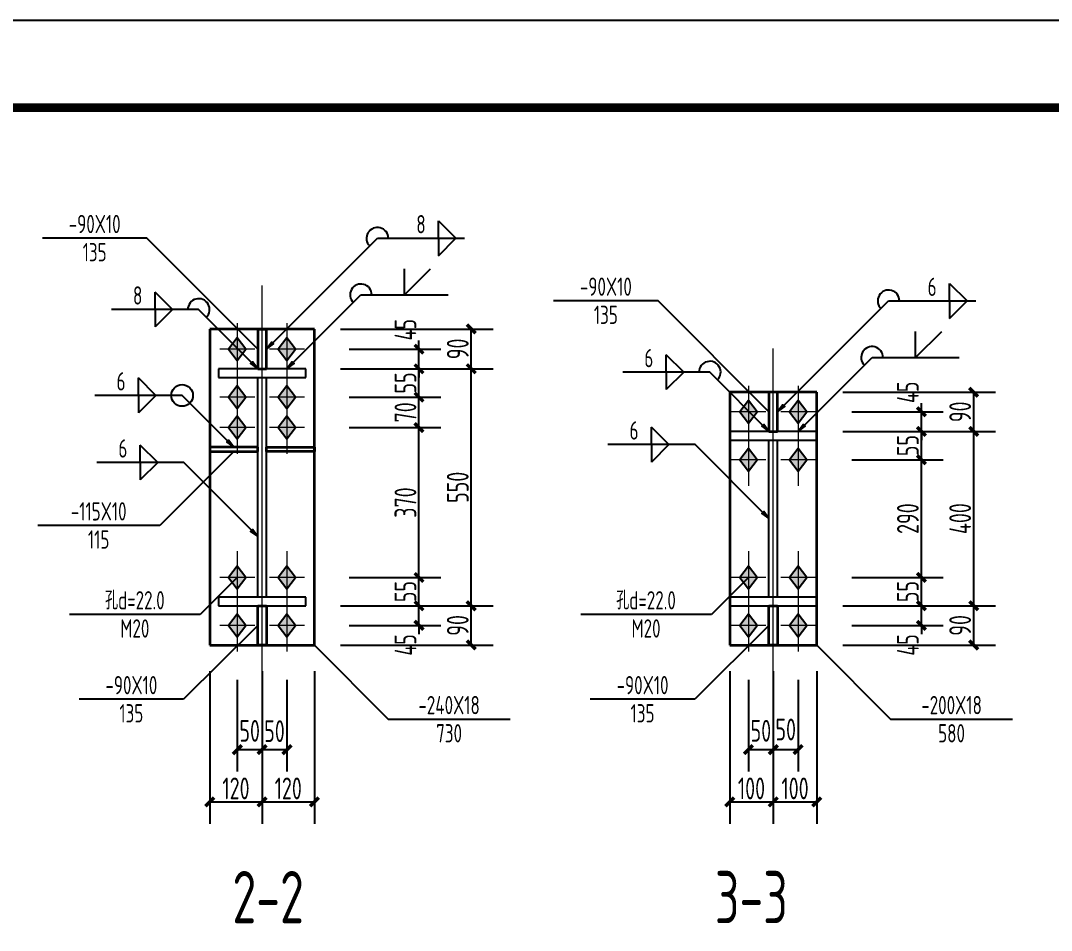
# Model space of a CAD drawing. Extents: x 69728788 to 150163257, y 20675998 to 43663798.
# Drawn here: x 75101597 to 75113426, y 20895652 to 20906088 of the extents above; entities that cross this region are included whole.
import ezdxf
from ezdxf.enums import TextEntityAlignment as Align

# ---------------------------------------------------------------- set-up
doc = ezdxf.new("R2010")
doc.units = 0
doc.header["$LTSCALE"] = 1000
doc.header["$MEASUREMENT"] = 0
doc.linetypes.add('线型6', pattern=[8.75, 5, -1.25, 1.25, -1.25])
doc.layers.get('0').update_dxf_attribs({"linetype": 'CONTINUOUS'})
doc.layers.get('DEFPOINTS').update_dxf_attribs({"linetype": 'CONTINUOUS'})
for name, color, linetype in [('10', 7, 'CONTINUOUS'), ('PUB_TITLE', 4, 'CONTINUOUS'), ('尺寸标注', 253, 'CONTINUOUS'), ('焊缝标注', 253, 'CONTINUOUS'), ('螺栓孔标注', 253, 'CONTINUOUS'), ('钢板标注', 253, 'CONTINUOUS')]:
    doc.layers.add(name, color=color, linetype=linetype)
doc.layers.add('20', color=2, linetype='CONTINUOUS', lineweight=35)
doc.styles.add('PkpmHz', font='Pkpmeng', dxfattribs={"width": 0.7, "bigfont": 'hztxt'})
doc.styles.add('TSSD_Rein', font='atssdeng.shx', dxfattribs={"width": 0.7, "bigfont": 'atssdchn.shx'})
doc.dimstyles.new('Pkpm_1.00', dxfattribs={"dimtxt": 250, "dimasz": 100, "dimexe": 250, "dimexo": 0.0625, "dimgap": 30, "dimtad": 1, "dimdec": 0, "dimrnd": 5, "dimzin": 0, "dimdsep": 46, "dimtxsty": 'PkpmHz', "dimblk1": 'ARCHTICK', "dimblk2": 'ARCHTICK', "dimsah": 1, "dimcen": 0.09, "dimadec": 0, "dimazin": 0, "dimtfac": 1, "dimtdec": 0, "dimtmove": 2, "dimatfit": 1, "dimfxl": 1, "dimtolj": 1, "dimtzin": 0, "dimarcsym": 0})

# ---------------------------------------------------------------- blocks, each defined once
blk = doc.blocks.new('_ArchTick')
at = {"color": 0, "linetype": 'ByBlock', "const_width": 0.4}
blk.add_lwpolyline([(-0.5, -0.5), (0.5, 0.5)], dxfattribs=at)
blk = doc.blocks.new('*D7494')
at = {"layer": 'DEFPOINTS', "color": 0, "linetype": 'Continuous'}
for p in [(75104968, 20902319), (75106168, 20902319), (75104968, 20902094)]:
    blk.add_point(p, dxfattribs=at)
at = {"layer": '尺寸标注', "color": 0, "linetype": 'Continuous', "lineweight": -2}
for p, q in [((75106168, 20902319), (75106168, 20902419)), ((75105368, 20902319), (75106418, 20902319)), ((75106168, 20902094), (75106168, 20902319)), ((75105368, 20902094), (75106418, 20902094)), ((75106168, 20902094), (75106168, 20901994))]:
    blk.add_line(p, q, dxfattribs=at)
at = {"layer": '尺寸标注', "color": 0, "linetype": 'Continuous', "lineweight": -2, "xscale": 100, "yscale": 100, "zscale": 100}
for p, rotation in [((75106168, 20902319), 270), ((75106168, 20902094), 90)]:
    blk.add_blockref('_ArchTick', p, dxfattribs=dict(at, rotation=rotation))
at = {"layer": '尺寸标注', "color": 0, "linetype": 'Continuous', "insert": (75106013, 20902542), "char_height": 250, "attachment_point": 5, "rotation": 90, "style": 'PkpmHz'}
blk.add_mtext('\\A1;45', dxfattribs=at)
blk = doc.blocks.new('*D7495')
at = {"layer": 'DEFPOINTS', "color": 0, "linetype": 'Continuous'}
for p in [(75104968, 20902094), (75106168, 20902094), (75104968, 20901769)]:
    blk.add_point(p, dxfattribs=at)
at = {"layer": '尺寸标注', "color": 0, "linetype": 'Continuous', "lineweight": -2}
for p, q in [((75105368, 20902094), (75106418, 20902094)), ((75106168, 20901769), (75106168, 20902094)), ((75105368, 20901769), (75106418, 20901769))]:
    blk.add_line(p, q, dxfattribs=at)
at = {"layer": '尺寸标注', "color": 0, "linetype": 'Continuous', "lineweight": -2, "xscale": 100, "yscale": 100, "zscale": 100}
for p, rotation in [((75106168, 20902094), 90), ((75106168, 20901769), 270)]:
    blk.add_blockref('_ArchTick', p, dxfattribs=dict(at, rotation=rotation))
at = {"layer": '尺寸标注', "color": 0, "linetype": 'Continuous', "insert": (75106013, 20901931), "char_height": 250, "attachment_point": 5, "rotation": 90, "style": 'PkpmHz'}
blk.add_mtext('\\A1;55', dxfattribs=at)
blk = doc.blocks.new('*D7496')
at = {"layer": 'DEFPOINTS', "color": 0, "linetype": 'Continuous'}
for p in [(75104968, 20901769), (75106168, 20901769), (75104968, 20901419)]:
    blk.add_point(p, dxfattribs=at)
at = {"layer": '尺寸标注', "color": 0, "linetype": 'Continuous', "lineweight": -2}
for p, q in [((75105368, 20901769), (75106418, 20901769)), ((75106168, 20901419), (75106168, 20901769)), ((75105368, 20901419), (75106418, 20901419))]:
    blk.add_line(p, q, dxfattribs=at)
at = {"layer": '尺寸标注', "color": 0, "linetype": 'Continuous', "lineweight": -2, "xscale": 100, "yscale": 100, "zscale": 100}
for p, rotation in [((75106168, 20901769), 90), ((75106168, 20901419), 270)]:
    blk.add_blockref('_ArchTick', p, dxfattribs=dict(at, rotation=rotation))
at = {"layer": '尺寸标注', "color": 0, "linetype": 'Continuous', "insert": (75106013, 20901594), "char_height": 250, "attachment_point": 5, "rotation": 90, "style": 'PkpmHz'}
blk.add_mtext('\\A1;70', dxfattribs=at)
blk = doc.blocks.new('*D7497')
at = {"layer": 'DEFPOINTS', "color": 0, "linetype": 'Continuous'}
for p in [(75104968, 20899375), (75106168, 20899375), (75104968, 20899150)]:
    blk.add_point(p, dxfattribs=at)
at = {"layer": '尺寸标注', "color": 0, "linetype": 'Continuous', "lineweight": -2}
for p, q in [((75106168, 20899375), (75106168, 20899475)), ((75105368, 20899375), (75106418, 20899375)), ((75106168, 20899150), (75106168, 20899375)), ((75105368, 20899150), (75106418, 20899150)), ((75106168, 20899150), (75106168, 20899050))]:
    blk.add_line(p, q, dxfattribs=at)
at = {"layer": '尺寸标注', "color": 0, "linetype": 'Continuous', "lineweight": -2, "xscale": 100, "yscale": 100, "zscale": 100}
for p, rotation in [((75106168, 20899375), 270), ((75106168, 20899150), 90)]:
    blk.add_blockref('_ArchTick', p, dxfattribs=dict(at, rotation=rotation))
at = {"layer": '尺寸标注', "color": 0, "linetype": 'Continuous', "insert": (75106013, 20898926), "char_height": 250, "attachment_point": 5, "rotation": 90, "style": 'PkpmHz'}
blk.add_mtext('\\A1;45', dxfattribs=at)
blk = doc.blocks.new('*D7498')
at = {"layer": 'DEFPOINTS', "color": 0, "linetype": 'Continuous'}
for p in [(75104968, 20899700), (75106168, 20899700), (75104968, 20899375)]:
    blk.add_point(p, dxfattribs=at)
at = {"layer": '尺寸标注', "color": 0, "linetype": 'Continuous', "lineweight": -2}
for p, q in [((75105368, 20899700), (75106418, 20899700)), ((75106168, 20899375), (75106168, 20899700)), ((75105368, 20899375), (75106418, 20899375))]:
    blk.add_line(p, q, dxfattribs=at)
at = {"layer": '尺寸标注', "color": 0, "linetype": 'Continuous', "lineweight": -2, "xscale": 100, "yscale": 100, "zscale": 100}
for p, rotation in [((75106168, 20899700), 90), ((75106168, 20899375), 270)]:
    blk.add_blockref('_ArchTick', p, dxfattribs=dict(at, rotation=rotation))
at = {"layer": '尺寸标注', "color": 0, "linetype": 'Continuous', "insert": (75106013, 20899538), "char_height": 250, "attachment_point": 5, "rotation": 90, "style": 'PkpmHz'}
blk.add_mtext('\\A1;55', dxfattribs=at)
blk = doc.blocks.new('*D7499')
at = {"layer": 'DEFPOINTS', "color": 0, "linetype": 'Continuous'}
for p in [(75104968, 20901419), (75106168, 20901419), (75104968, 20899700)]:
    blk.add_point(p, dxfattribs=at)
at = {"layer": '尺寸标注', "color": 0, "linetype": 'Continuous', "lineweight": -2}
for p, q in [((75105368, 20901419), (75106418, 20901419)), ((75106168, 20899700), (75106168, 20901419)), ((75105368, 20899700), (75106418, 20899700))]:
    blk.add_line(p, q, dxfattribs=at)
at = {"layer": '尺寸标注', "color": 0, "linetype": 'Continuous', "lineweight": -2, "xscale": 100, "yscale": 100, "zscale": 100}
for p, rotation in [((75106168, 20901419), 90), ((75106168, 20899700), 270)]:
    blk.add_blockref('_ArchTick', p, dxfattribs=dict(at, rotation=rotation))
at = {"layer": '尺寸标注', "color": 0, "linetype": 'Continuous', "insert": (75106013, 20900559), "char_height": 250, "attachment_point": 5, "rotation": 90, "style": 'PkpmHz'}
blk.add_mtext('\\A1;370', dxfattribs=at)
blk = doc.blocks.new('*D7500')
at = {"layer": 'DEFPOINTS', "color": 0, "linetype": 'Continuous'}
for p in [(75104083, 20898925), (75104368, 20898925), (75104368, 20897725)]:
    blk.add_point(p, dxfattribs=at)
at = {"layer": '尺寸标注', "color": 0, "linetype": 'Continuous', "lineweight": -2}
for p, q in [((75104083, 20898525), (75104083, 20897475)), ((75104368, 20898525), (75104368, 20897475)), ((75104083, 20897725), (75104368, 20897725))]:
    blk.add_line(p, q, dxfattribs=at)
at = {"layer": '尺寸标注', "color": 0, "linetype": 'Continuous', "lineweight": -2, "xscale": 100, "yscale": 100, "zscale": 100, "rotation": 180}
blk.add_blockref('_ArchTick', (75104083, 20897725), dxfattribs=at)
at = {"layer": '尺寸标注', "color": 0, "linetype": 'Continuous', "lineweight": -2, "xscale": 100, "yscale": 100, "zscale": 100}
blk.add_blockref('_ArchTick', (75104368, 20897725), dxfattribs=at)
at = {"layer": '尺寸标注', "color": 0, "linetype": 'Continuous', "insert": (75104225, 20897940), "char_height": 250, "attachment_point": 5, "style": 'PkpmHz'}
blk.add_mtext('\\A1;50', dxfattribs=at)
blk = doc.blocks.new('*D7501')
at = {"layer": 'DEFPOINTS', "color": 0, "linetype": 'Continuous'}
for p in [(75104368, 20898925), (75104653, 20898925), (75104653, 20897725)]:
    blk.add_point(p, dxfattribs=at)
at = {"layer": '尺寸标注', "color": 0, "linetype": 'Continuous', "lineweight": -2}
for p, q in [((75104368, 20898525), (75104368, 20897475)), ((75104653, 20898525), (75104653, 20897475)), ((75104368, 20897725), (75104653, 20897725))]:
    blk.add_line(p, q, dxfattribs=at)
at = {"layer": '尺寸标注', "color": 0, "linetype": 'Continuous', "lineweight": -2, "xscale": 100, "yscale": 100, "zscale": 100, "rotation": 180}
blk.add_blockref('_ArchTick', (75104368, 20897725), dxfattribs=at)
at = {"layer": '尺寸标注', "color": 0, "linetype": 'Continuous', "lineweight": -2, "xscale": 100, "yscale": 100, "zscale": 100}
blk.add_blockref('_ArchTick', (75104653, 20897725), dxfattribs=at)
at = {"layer": '尺寸标注', "color": 0, "linetype": 'Continuous', "insert": (75104510, 20897937), "char_height": 250, "attachment_point": 5, "style": 'PkpmHz'}
blk.add_mtext('\\A1;50', dxfattribs=at)
blk = doc.blocks.new('*D7502')
at = {"layer": 'DEFPOINTS', "color": 0, "linetype": 'Continuous'}
for p in [(75103768, 20898925), (75104368, 20898925), (75104368, 20897125)]:
    blk.add_point(p, dxfattribs=at)
at = {"layer": '尺寸标注', "color": 0, "linetype": 'Continuous', "lineweight": -2}
for p, q in [((75103768, 20898625), (75103768, 20896875)), ((75104368, 20898625), (75104368, 20896875)), ((75103768, 20897125), (75104368, 20897125))]:
    blk.add_line(p, q, dxfattribs=at)
at = {"layer": '尺寸标注', "color": 0, "linetype": 'Continuous', "lineweight": -2, "xscale": 100, "yscale": 100, "zscale": 100, "rotation": 180}
blk.add_blockref('_ArchTick', (75103768, 20897125), dxfattribs=at)
at = {"layer": '尺寸标注', "color": 0, "linetype": 'Continuous', "lineweight": -2, "xscale": 100, "yscale": 100, "zscale": 100}
blk.add_blockref('_ArchTick', (75104368, 20897125), dxfattribs=at)
at = {"layer": '尺寸标注', "color": 0, "linetype": 'Continuous', "insert": (75104068, 20897280), "char_height": 250, "attachment_point": 5, "style": 'PkpmHz'}
blk.add_mtext('\\A1;120', dxfattribs=at)
blk = doc.blocks.new('*D7503')
at = {"layer": 'DEFPOINTS', "color": 0, "linetype": 'Continuous'}
for p in [(75104368, 20898925), (75104968, 20898925), (75104968, 20897125)]:
    blk.add_point(p, dxfattribs=at)
at = {"layer": '尺寸标注', "color": 0, "linetype": 'Continuous', "lineweight": -2}
for p, q in [((75104368, 20898625), (75104368, 20896875)), ((75104968, 20898625), (75104968, 20896875)), ((75104368, 20897125), (75104968, 20897125))]:
    blk.add_line(p, q, dxfattribs=at)
at = {"layer": '尺寸标注', "color": 0, "linetype": 'Continuous', "lineweight": -2, "xscale": 100, "yscale": 100, "zscale": 100, "rotation": 180}
blk.add_blockref('_ArchTick', (75104368, 20897125), dxfattribs=at)
at = {"layer": '尺寸标注', "color": 0, "linetype": 'Continuous', "lineweight": -2, "xscale": 100, "yscale": 100, "zscale": 100}
blk.add_blockref('_ArchTick', (75104968, 20897125), dxfattribs=at)
at = {"layer": '尺寸标注', "color": 0, "linetype": 'Continuous', "insert": (75104668, 20897280), "char_height": 250, "attachment_point": 5, "style": 'PkpmHz'}
blk.add_mtext('\\A1;120', dxfattribs=at)
blk = doc.blocks.new('*D7504')
at = {"layer": 'DEFPOINTS', "color": 0, "linetype": 'Continuous'}
for p in [(75104968, 20899375), (75106768, 20899375), (75104968, 20898925)]:
    blk.add_point(p, dxfattribs=at)
at = {"layer": '尺寸标注', "color": 0, "linetype": 'Continuous', "lineweight": -2}
for p, q in [((75105268, 20899375), (75107018, 20899375)), ((75106768, 20898925), (75106768, 20899375)), ((75105268, 20898925), (75107018, 20898925))]:
    blk.add_line(p, q, dxfattribs=at)
at = {"layer": '尺寸标注', "color": 0, "linetype": 'Continuous', "lineweight": -2, "xscale": 100, "yscale": 100, "zscale": 100}
for p, rotation in [((75106768, 20899375), 90), ((75106768, 20898925), 270)]:
    blk.add_blockref('_ArchTick', p, dxfattribs=dict(at, rotation=rotation))
at = {"layer": '尺寸标注', "color": 0, "linetype": 'Continuous', "insert": (75106613, 20899150), "char_height": 250, "attachment_point": 5, "rotation": 90, "style": 'PkpmHz'}
blk.add_mtext('\\A1;90', dxfattribs=at)
blk = doc.blocks.new('*D7505')
at = {"layer": 'DEFPOINTS', "color": 0, "linetype": 'Continuous'}
for p in [(75104968, 20902094), (75106768, 20902094), (75104968, 20899375)]:
    blk.add_point(p, dxfattribs=at)
at = {"layer": '尺寸标注', "color": 0, "linetype": 'Continuous', "lineweight": -2}
for p, q in [((75105268, 20902094), (75107018, 20902094)), ((75106768, 20899375), (75106768, 20902094)), ((75105268, 20899375), (75107018, 20899375))]:
    blk.add_line(p, q, dxfattribs=at)
at = {"layer": '尺寸标注', "color": 0, "linetype": 'Continuous', "lineweight": -2, "xscale": 100, "yscale": 100, "zscale": 100}
for p, rotation in [((75106768, 20902094), 90), ((75106768, 20899375), 270)]:
    blk.add_blockref('_ArchTick', p, dxfattribs=dict(at, rotation=rotation))
at = {"layer": '尺寸标注', "color": 0, "linetype": 'Continuous', "insert": (75106613, 20900734), "char_height": 250, "attachment_point": 5, "rotation": 90, "style": 'PkpmHz'}
blk.add_mtext('\\A1;550', dxfattribs=at)
blk = doc.blocks.new('*D7506')
at = {"layer": 'DEFPOINTS', "color": 0, "linetype": 'Continuous'}
for p in [(75104968, 20902550), (75106768, 20902550), (75104968, 20902094)]:
    blk.add_point(p, dxfattribs=at)
at = {"layer": '尺寸标注', "color": 0, "linetype": 'Continuous', "lineweight": -2}
for p, q in [((75105268, 20902550), (75107018, 20902550)), ((75106768, 20902094), (75106768, 20902550)), ((75105268, 20902094), (75107018, 20902094))]:
    blk.add_line(p, q, dxfattribs=at)
at = {"layer": '尺寸标注', "color": 0, "linetype": 'Continuous', "lineweight": -2, "xscale": 100, "yscale": 100, "zscale": 100}
for p, rotation in [((75106768, 20902550), 90), ((75106768, 20902094), 270)]:
    blk.add_blockref('_ArchTick', p, dxfattribs=dict(at, rotation=rotation))
at = {"layer": '尺寸标注', "color": 0, "linetype": 'Continuous', "insert": (75106613, 20902322), "char_height": 250, "attachment_point": 5, "rotation": 90, "style": 'PkpmHz'}
blk.add_mtext('\\A1;90', dxfattribs=at)
blk = doc.blocks.new('*D7507')
at = {"layer": 'DEFPOINTS', "color": 0, "linetype": 'Continuous'}
for p in [(75110734, 20901600), (75111934, 20901600), (75110734, 20901375)]:
    blk.add_point(p, dxfattribs=at)
at = {"layer": '尺寸标注', "color": 0, "linetype": 'Continuous', "lineweight": -2}
for p, q in [((75111934, 20901600), (75111934, 20901700)), ((75111134, 20901600), (75112184, 20901600)), ((75111934, 20901375), (75111934, 20901600)), ((75111134, 20901375), (75112184, 20901375)), ((75111934, 20901375), (75111934, 20901275))]:
    blk.add_line(p, q, dxfattribs=at)
at = {"layer": '尺寸标注', "color": 0, "linetype": 'Continuous', "lineweight": -2, "xscale": 100, "yscale": 100, "zscale": 100}
for p, rotation in [((75111934, 20901600), 270), ((75111934, 20901375), 90)]:
    blk.add_blockref('_ArchTick', p, dxfattribs=dict(at, rotation=rotation))
at = {"layer": '尺寸标注', "color": 0, "linetype": 'Continuous', "insert": (75111779, 20901824), "char_height": 250, "attachment_point": 5, "rotation": 90, "style": 'PkpmHz'}
blk.add_mtext('\\A1;45', dxfattribs=at)
blk = doc.blocks.new('*D7508')
at = {"layer": 'DEFPOINTS', "color": 0, "linetype": 'Continuous'}
for p in [(75110734, 20901375), (75111934, 20901375), (75110734, 20901050)]:
    blk.add_point(p, dxfattribs=at)
at = {"layer": '尺寸标注', "color": 0, "linetype": 'Continuous', "lineweight": -2}
for p, q in [((75111134, 20901375), (75112184, 20901375)), ((75111934, 20901050), (75111934, 20901375)), ((75111134, 20901050), (75112184, 20901050))]:
    blk.add_line(p, q, dxfattribs=at)
at = {"layer": '尺寸标注', "color": 0, "linetype": 'Continuous', "lineweight": -2, "xscale": 100, "yscale": 100, "zscale": 100}
for p, rotation in [((75111934, 20901375), 90), ((75111934, 20901050), 270)]:
    blk.add_blockref('_ArchTick', p, dxfattribs=dict(at, rotation=rotation))
at = {"layer": '尺寸标注', "color": 0, "linetype": 'Continuous', "insert": (75111779, 20901213), "char_height": 250, "attachment_point": 5, "rotation": 90, "style": 'PkpmHz'}
blk.add_mtext('\\A1;55', dxfattribs=at)
blk = doc.blocks.new('*D7509')
at = {"layer": 'DEFPOINTS', "color": 0, "linetype": 'Continuous'}
for p in [(75110734, 20899375), (75111934, 20899375), (75110734, 20899150)]:
    blk.add_point(p, dxfattribs=at)
at = {"layer": '尺寸标注', "color": 0, "linetype": 'Continuous', "lineweight": -2}
for p, q in [((75111934, 20899375), (75111934, 20899475)), ((75111134, 20899375), (75112184, 20899375)), ((75111934, 20899150), (75111934, 20899375)), ((75111134, 20899150), (75112184, 20899150)), ((75111934, 20899150), (75111934, 20899050))]:
    blk.add_line(p, q, dxfattribs=at)
at = {"layer": '尺寸标注', "color": 0, "linetype": 'Continuous', "lineweight": -2, "xscale": 100, "yscale": 100, "zscale": 100}
for p, rotation in [((75111934, 20899375), 270), ((75111934, 20899150), 90)]:
    blk.add_blockref('_ArchTick', p, dxfattribs=dict(at, rotation=rotation))
at = {"layer": '尺寸标注', "color": 0, "linetype": 'Continuous', "insert": (75111779, 20898926), "char_height": 250, "attachment_point": 5, "rotation": 90, "style": 'PkpmHz'}
blk.add_mtext('\\A1;45', dxfattribs=at)
blk = doc.blocks.new('*D7510')
at = {"layer": 'DEFPOINTS', "color": 0, "linetype": 'Continuous'}
for p in [(75110734, 20899700), (75111934, 20899700), (75110734, 20899375)]:
    blk.add_point(p, dxfattribs=at)
at = {"layer": '尺寸标注', "color": 0, "linetype": 'Continuous', "lineweight": -2}
for p, q in [((75111134, 20899700), (75112184, 20899700)), ((75111934, 20899375), (75111934, 20899700)), ((75111134, 20899375), (75112184, 20899375))]:
    blk.add_line(p, q, dxfattribs=at)
at = {"layer": '尺寸标注', "color": 0, "linetype": 'Continuous', "lineweight": -2, "xscale": 100, "yscale": 100, "zscale": 100}
for p, rotation in [((75111934, 20899700), 90), ((75111934, 20899375), 270)]:
    blk.add_blockref('_ArchTick', p, dxfattribs=dict(at, rotation=rotation))
at = {"layer": '尺寸标注', "color": 0, "linetype": 'Continuous', "insert": (75111779, 20899538), "char_height": 250, "attachment_point": 5, "rotation": 90, "style": 'PkpmHz'}
blk.add_mtext('\\A1;55', dxfattribs=at)
blk = doc.blocks.new('*D7511')
at = {"layer": 'DEFPOINTS', "color": 0, "linetype": 'Continuous'}
for p in [(75110734, 20901050), (75111934, 20901050), (75110734, 20899700)]:
    blk.add_point(p, dxfattribs=at)
at = {"layer": '尺寸标注', "color": 0, "linetype": 'Continuous', "lineweight": -2}
for p, q in [((75111134, 20901050), (75112184, 20901050)), ((75111934, 20899700), (75111934, 20901050)), ((75111134, 20899700), (75112184, 20899700))]:
    blk.add_line(p, q, dxfattribs=at)
at = {"layer": '尺寸标注', "color": 0, "linetype": 'Continuous', "lineweight": -2, "xscale": 100, "yscale": 100, "zscale": 100}
for p, rotation in [((75111934, 20901050), 90), ((75111934, 20899700), 270)]:
    blk.add_blockref('_ArchTick', p, dxfattribs=dict(at, rotation=rotation))
at = {"layer": '尺寸标注', "color": 0, "linetype": 'Continuous', "insert": (75111779, 20900375), "char_height": 250, "attachment_point": 5, "rotation": 90, "style": 'PkpmHz'}
blk.add_mtext('\\A1;290', dxfattribs=at)
blk = doc.blocks.new('*D7512')
at = {"layer": 'DEFPOINTS', "color": 0, "linetype": 'Continuous'}
for p in [(75109949, 20898925), (75110234, 20898925), (75110234, 20897725)]:
    blk.add_point(p, dxfattribs=at)
at = {"layer": '尺寸标注', "color": 0, "linetype": 'Continuous', "lineweight": -2}
for p, q in [((75109949, 20898525), (75109949, 20897475)), ((75110234, 20898525), (75110234, 20897475)), ((75109949, 20897725), (75110234, 20897725))]:
    blk.add_line(p, q, dxfattribs=at)
at = {"layer": '尺寸标注', "color": 0, "linetype": 'Continuous', "lineweight": -2, "xscale": 100, "yscale": 100, "zscale": 100, "rotation": 180}
blk.add_blockref('_ArchTick', (75109949, 20897725), dxfattribs=at)
at = {"layer": '尺寸标注', "color": 0, "linetype": 'Continuous', "lineweight": -2, "xscale": 100, "yscale": 100, "zscale": 100}
blk.add_blockref('_ArchTick', (75110234, 20897725), dxfattribs=at)
at = {"layer": '尺寸标注', "color": 0, "linetype": 'Continuous', "insert": (75110092, 20897941), "char_height": 250, "attachment_point": 5, "style": 'PkpmHz'}
blk.add_mtext('\\A1;50', dxfattribs=at)
blk = doc.blocks.new('*D7513')
at = {"layer": 'DEFPOINTS', "color": 0, "linetype": 'Continuous'}
for p in [(75110234, 20898925), (75110519, 20898925), (75110519, 20897725)]:
    blk.add_point(p, dxfattribs=at)
at = {"layer": '尺寸标注', "color": 0, "linetype": 'Continuous', "lineweight": -2}
for p, q in [((75110234, 20898525), (75110234, 20897475)), ((75110519, 20898525), (75110519, 20897475)), ((75110234, 20897725), (75110519, 20897725))]:
    blk.add_line(p, q, dxfattribs=at)
at = {"layer": '尺寸标注', "color": 0, "linetype": 'Continuous', "lineweight": -2, "xscale": 100, "yscale": 100, "zscale": 100, "rotation": 180}
blk.add_blockref('_ArchTick', (75110234, 20897725), dxfattribs=at)
at = {"layer": '尺寸标注', "color": 0, "linetype": 'Continuous', "lineweight": -2, "xscale": 100, "yscale": 100, "zscale": 100}
blk.add_blockref('_ArchTick', (75110519, 20897725), dxfattribs=at)
at = {"layer": '尺寸标注', "color": 0, "linetype": 'Continuous', "insert": (75110377, 20897956), "char_height": 250, "attachment_point": 5, "style": 'PkpmHz'}
blk.add_mtext('\\A1;50', dxfattribs=at)
blk = doc.blocks.new('*D7514')
at = {"layer": 'DEFPOINTS', "color": 0, "linetype": 'Continuous'}
for p in [(75109734, 20898925), (75110234, 20898925), (75110234, 20897125)]:
    blk.add_point(p, dxfattribs=at)
at = {"layer": '尺寸标注', "color": 0, "linetype": 'Continuous', "lineweight": -2}
for p, q in [((75109734, 20898625), (75109734, 20896875)), ((75110234, 20898625), (75110234, 20896875)), ((75109734, 20897125), (75110234, 20897125))]:
    blk.add_line(p, q, dxfattribs=at)
at = {"layer": '尺寸标注', "color": 0, "linetype": 'Continuous', "lineweight": -2, "xscale": 100, "yscale": 100, "zscale": 100, "rotation": 180}
blk.add_blockref('_ArchTick', (75109734, 20897125), dxfattribs=at)
at = {"layer": '尺寸标注', "color": 0, "linetype": 'Continuous', "lineweight": -2, "xscale": 100, "yscale": 100, "zscale": 100}
blk.add_blockref('_ArchTick', (75110234, 20897125), dxfattribs=at)
at = {"layer": '尺寸标注', "color": 0, "linetype": 'Continuous', "insert": (75109984, 20897280), "char_height": 250, "attachment_point": 5, "style": 'PkpmHz'}
blk.add_mtext('\\A1;100', dxfattribs=at)
blk = doc.blocks.new('*D7515')
at = {"layer": 'DEFPOINTS', "color": 0, "linetype": 'Continuous'}
for p in [(75110234, 20898925), (75110734, 20898925), (75110734, 20897125)]:
    blk.add_point(p, dxfattribs=at)
at = {"layer": '尺寸标注', "color": 0, "linetype": 'Continuous', "lineweight": -2}
for p, q in [((75110234, 20898625), (75110234, 20896875)), ((75110734, 20898625), (75110734, 20896875)), ((75110234, 20897125), (75110734, 20897125))]:
    blk.add_line(p, q, dxfattribs=at)
at = {"layer": '尺寸标注', "color": 0, "linetype": 'Continuous', "lineweight": -2, "xscale": 100, "yscale": 100, "zscale": 100, "rotation": 180}
blk.add_blockref('_ArchTick', (75110234, 20897125), dxfattribs=at)
at = {"layer": '尺寸标注', "color": 0, "linetype": 'Continuous', "lineweight": -2, "xscale": 100, "yscale": 100, "zscale": 100}
blk.add_blockref('_ArchTick', (75110734, 20897125), dxfattribs=at)
at = {"layer": '尺寸标注', "color": 0, "linetype": 'Continuous', "insert": (75110484, 20897280), "char_height": 250, "attachment_point": 5, "style": 'PkpmHz'}
blk.add_mtext('\\A1;100', dxfattribs=at)
blk = doc.blocks.new('*D7516')
at = {"layer": 'DEFPOINTS', "color": 0, "linetype": 'Continuous'}
for p in [(75110734, 20899375), (75112534, 20899375), (75110734, 20898925)]:
    blk.add_point(p, dxfattribs=at)
at = {"layer": '尺寸标注', "color": 0, "linetype": 'Continuous', "lineweight": -2}
for p, q in [((75111034, 20899375), (75112784, 20899375)), ((75112534, 20898925), (75112534, 20899375)), ((75111034, 20898925), (75112784, 20898925))]:
    blk.add_line(p, q, dxfattribs=at)
at = {"layer": '尺寸标注', "color": 0, "linetype": 'Continuous', "lineweight": -2, "xscale": 100, "yscale": 100, "zscale": 100}
for p, rotation in [((75112534, 20899375), 90), ((75112534, 20898925), 270)]:
    blk.add_blockref('_ArchTick', p, dxfattribs=dict(at, rotation=rotation))
at = {"layer": '尺寸标注', "color": 0, "linetype": 'Continuous', "insert": (75112379, 20899150), "char_height": 250, "attachment_point": 5, "rotation": 90, "style": 'PkpmHz'}
blk.add_mtext('\\A1;90', dxfattribs=at)
blk = doc.blocks.new('*D7517')
at = {"layer": 'DEFPOINTS', "color": 0, "linetype": 'Continuous'}
for p in [(75110734, 20901375), (75112534, 20901375), (75110734, 20899375)]:
    blk.add_point(p, dxfattribs=at)
at = {"layer": '尺寸标注', "color": 0, "linetype": 'Continuous', "lineweight": -2}
for p, q in [((75111034, 20901375), (75112784, 20901375)), ((75112534, 20899375), (75112534, 20901375)), ((75111034, 20899375), (75112784, 20899375))]:
    blk.add_line(p, q, dxfattribs=at)
at = {"layer": '尺寸标注', "color": 0, "linetype": 'Continuous', "lineweight": -2, "xscale": 100, "yscale": 100, "zscale": 100}
for p, rotation in [((75112534, 20901375), 90), ((75112534, 20899375), 270)]:
    blk.add_blockref('_ArchTick', p, dxfattribs=dict(at, rotation=rotation))
at = {"layer": '尺寸标注', "color": 0, "linetype": 'Continuous', "insert": (75112379, 20900375), "char_height": 250, "attachment_point": 5, "rotation": 90, "style": 'PkpmHz'}
blk.add_mtext('\\A1;400', dxfattribs=at)
blk = doc.blocks.new('*D7518')
at = {"layer": 'DEFPOINTS', "color": 0, "linetype": 'Continuous'}
for p in [(75110734, 20901825), (75112534, 20901825), (75110734, 20901375)]:
    blk.add_point(p, dxfattribs=at)
at = {"layer": '尺寸标注', "color": 0, "linetype": 'Continuous', "lineweight": -2}
for p, q in [((75111034, 20901825), (75112784, 20901825)), ((75112534, 20901375), (75112534, 20901825)), ((75111034, 20901375), (75112784, 20901375))]:
    blk.add_line(p, q, dxfattribs=at)
at = {"layer": '尺寸标注', "color": 0, "linetype": 'Continuous', "lineweight": -2, "xscale": 100, "yscale": 100, "zscale": 100}
for p, rotation in [((75112534, 20901825), 90), ((75112534, 20901375), 270)]:
    blk.add_blockref('_ArchTick', p, dxfattribs=dict(at, rotation=rotation))
at = {"layer": '尺寸标注', "color": 0, "linetype": 'Continuous', "insert": (75112379, 20901600), "char_height": 250, "attachment_point": 5, "rotation": 90, "style": 'PkpmHz'}
blk.add_mtext('\\A1;90', dxfattribs=at)

msp = doc.modelspace()

# ---------------------------------------------------------------- hatches: boundary and pattern name
at = {"layer": '10'}
for points in [[(75104082.9, 20902448.5), (75103982.9, 20902318.5), (75104082.9, 20902188.5), (75104182.9, 20902318.5)], [(75104652.9, 20902448.5), (75104552.9, 20902318.5), (75104652.9, 20902188.5), (75104752.9, 20902318.5)], [(75104082.9, 20901898.5), (75103982.9, 20901768.5), (75104082.9, 20901638.5), (75104182.9, 20901768.5)], [(75104652.9, 20901898.5), (75104552.9, 20901768.5), (75104652.9, 20901638.5), (75104752.9, 20901768.5)], [(75109949.2, 20901730), (75109849.2, 20901600), (75109949.2, 20901470), (75110049.2, 20901600)], [(75110519.2, 20901730), (75110419.2, 20901600), (75110519.2, 20901470), (75110619.2, 20901600)], [(75104082.9, 20901548.5), (75103982.9, 20901418.5), (75104082.9, 20901288.5), (75104182.9, 20901418.5)], [(75104652.9, 20901548.5), (75104552.9, 20901418.5), (75104652.9, 20901288.5), (75104752.9, 20901418.5)], [(75109949.2, 20901180), (75109849.2, 20901050), (75109949.2, 20900920), (75110049.2, 20901050)], [(75110519.2, 20901180), (75110419.2, 20901050), (75110519.2, 20900920), (75110619.2, 20901050)], [(75104082.9, 20899830), (75103982.9, 20899700), (75104082.9, 20899570), (75104182.9, 20899700)], [(75104652.9, 20899830), (75104552.9, 20899700), (75104652.9, 20899570), (75104752.9, 20899700)], [(75109949.2, 20899830), (75109849.2, 20899700), (75109949.2, 20899570), (75110049.2, 20899700)], [(75110519.2, 20899830), (75110419.2, 20899700), (75110519.2, 20899570), (75110619.2, 20899700)], [(75104082.9, 20899280), (75103982.9, 20899150), (75104082.9, 20899020), (75104182.9, 20899150)], [(75104652.9, 20899280), (75104552.9, 20899150), (75104652.9, 20899020), (75104752.9, 20899150)], [(75109949.2, 20899280), (75109849.2, 20899150), (75109949.2, 20899020), (75110049.2, 20899150)], [(75110519.2, 20899280), (75110419.2, 20899150), (75110519.2, 20899020), (75110619.2, 20899150)]]:
    msp.add_hatch(color=1, dxfattribs=at).paths.add_polyline_path(points)
at = {"layer": '焊缝标注'}
for points in [[(75104417.9, 20902318.5), (75104499.2, 20902378.6), (75104478, 20902399.8)], [(75104317.9, 20902093.5), (75104257.9, 20902174.9), (75104236.6, 20902153.7)], [(75104652.9, 20902093.5), (75104734.2, 20902153.6), (75104713, 20902174.8)], [(75110284.2, 20901600), (75110365.6, 20901660.1), (75110344.4, 20901681.3)], [(75110184.2, 20901375), (75110124.2, 20901456.4), (75110103, 20901435.2)], [(75110519.2, 20901375), (75110600.6, 20901435.1), (75110579.4, 20901456.3)], [(75104042.9, 20901193.5), (75103982.9, 20901274.9), (75103961.6, 20901253.7)], [(75110184.2, 20900375), (75110124.2, 20900456.4), (75110103, 20900435.2)], [(75104317.9, 20900168.6), (75104257.9, 20900250), (75104236.6, 20900228.8)]]:
    msp.add_hatch(color=256, dxfattribs=at).paths.add_polyline_path(points)

# ---------------------------------------------------------------- linework, layer by layer
at = {"layer": '10', "linetype": '线型6', "lineweight": 18, "ltscale": 100}
for p, q in [((75104367.9, 20898425), (75104367.9, 20903050)), ((75110234.2, 20898425), (75110234.2, 20902325))]:
    msp.add_line(p, q, dxfattribs=at)
at = {"layer": '10', "color": 9, "lineweight": 18, "ltscale": 100}
for p, q in [((75104082.9, 20902618.5), (75104082.9, 20902018.5)), ((75104652.9, 20902618.5), (75104652.9, 20902018.5)), ((75104282.9, 20902318.5), (75103882.9, 20902318.5)), ((75104852.9, 20902318.5), (75104452.9, 20902318.5)), ((75104082.9, 20902068.5), (75104082.9, 20901468.5)), ((75104652.9, 20902068.5), (75104652.9, 20901468.5)), ((75109949.2, 20901900), (75109949.2, 20901300)), ((75110519.2, 20901900), (75110519.2, 20901300)), ((75104282.9, 20901768.5), (75103882.9, 20901768.5)), ((75104082.9, 20901718.5), (75104082.9, 20901118.5)), ((75104852.9, 20901768.5), (75104452.9, 20901768.5)), ((75104652.9, 20901718.5), (75104652.9, 20901118.5)), ((75110149.2, 20901600), (75109749.2, 20901600)), ((75110719.2, 20901600), (75110319.2, 20901600)), ((75104282.9, 20901418.5), (75103882.9, 20901418.5)), ((75104852.9, 20901418.5), (75104452.9, 20901418.5)), ((75109949.2, 20901350), (75109949.2, 20900750)), ((75110519.2, 20901350), (75110519.2, 20900750)), ((75110149.2, 20901050), (75109749.2, 20901050)), ((75110719.2, 20901050), (75110319.2, 20901050)), ((75104082.9, 20900000), (75104082.9, 20899400)), ((75104652.9, 20900000), (75104652.9, 20899400)), ((75109949.2, 20900000), (75109949.2, 20899400)), ((75110519.2, 20900000), (75110519.2, 20899400)), ((75104282.9, 20899700), (75103882.9, 20899700)), ((75104852.9, 20899700), (75104452.9, 20899700)), ((75110149.2, 20899700), (75109749.2, 20899700)), ((75110719.2, 20899700), (75110319.2, 20899700)), ((75104082.9, 20899450), (75104082.9, 20898850)), ((75104652.9, 20899450), (75104652.9, 20898850)), ((75109949.2, 20899450), (75109949.2, 20898850)), ((75110519.2, 20899450), (75110519.2, 20898850)), ((75104282.9, 20899150), (75103882.9, 20899150)), ((75104852.9, 20899150), (75104452.9, 20899150)), ((75110149.2, 20899150), (75109749.2, 20899150)), ((75110719.2, 20899150), (75110319.2, 20899150))]:
    msp.add_line(p, q, dxfattribs=at)
at = {"layer": '10', "color": 3, "ltscale": 100}
for p, q in [((75104867.9, 20902093.5), (75103867.9, 20902093.5)), ((75103867.9, 20902093.5), (75103867.9, 20901993.5)), ((75104867.9, 20901993.5), (75104867.9, 20902093.5)), ((75103867.9, 20901993.5), (75104867.9, 20901993.5)), ((75104317.9, 20899475), (75104317.9, 20901993.5)), ((75104417.9, 20899475), (75104417.9, 20901993.5)), ((75110734.2, 20901375), (75109734.2, 20901375)), ((75109734.2, 20901375), (75109734.2, 20901275)), ((75110734.2, 20901275), (75110734.2, 20901375)), ((75109734.2, 20901275), (75110734.2, 20901275)), ((75110184.2, 20899475), (75110184.2, 20901275)), ((75110284.2, 20899475), (75110284.2, 20901275)), ((75104867.9, 20899475), (75103867.9, 20899475)), ((75103867.9, 20899475), (75103867.9, 20899375)), ((75104867.9, 20899375), (75104867.9, 20899475)), ((75110734.2, 20899475), (75109734.2, 20899475)), ((75109734.2, 20899475), (75109734.2, 20899375)), ((75110734.2, 20899375), (75110734.2, 20899475)), ((75103867.9, 20899375), (75104867.9, 20899375)), ((75109734.2, 20899375), (75110734.2, 20899375))]:
    msp.add_line(p, q, dxfattribs=at)
at = {"layer": '10', "color": 1, "linetype": 'Continuous'}
for points in [[(75104082.9, 20902448.5), (75103982.9, 20902318.5), (75104082.9, 20902188.5), (75104182.9, 20902318.5)], [(75104652.9, 20902448.5), (75104552.9, 20902318.5), (75104652.9, 20902188.5), (75104752.9, 20902318.5)], [(75104082.9, 20901898.5), (75103982.9, 20901768.5), (75104082.9, 20901638.5), (75104182.9, 20901768.5)], [(75104652.9, 20901898.5), (75104552.9, 20901768.5), (75104652.9, 20901638.5), (75104752.9, 20901768.5)], [(75109949.2, 20901730), (75109849.2, 20901600), (75109949.2, 20901470), (75110049.2, 20901600)], [(75110519.2, 20901730), (75110419.2, 20901600), (75110519.2, 20901470), (75110619.2, 20901600)], [(75104082.9, 20901548.5), (75103982.9, 20901418.5), (75104082.9, 20901288.5), (75104182.9, 20901418.5)], [(75104652.9, 20901548.5), (75104552.9, 20901418.5), (75104652.9, 20901288.5), (75104752.9, 20901418.5)], [(75109949.2, 20901180), (75109849.2, 20901050), (75109949.2, 20900920), (75110049.2, 20901050)], [(75110519.2, 20901180), (75110419.2, 20901050), (75110519.2, 20900920), (75110619.2, 20901050)], [(75104082.9, 20899830), (75103982.9, 20899700), (75104082.9, 20899570), (75104182.9, 20899700)], [(75104652.9, 20899830), (75104552.9, 20899700), (75104652.9, 20899570), (75104752.9, 20899700)], [(75109949.2, 20899830), (75109849.2, 20899700), (75109949.2, 20899570), (75110049.2, 20899700)], [(75110519.2, 20899830), (75110419.2, 20899700), (75110519.2, 20899570), (75110619.2, 20899700)], [(75104082.9, 20899280), (75103982.9, 20899150), (75104082.9, 20899020), (75104182.9, 20899150)], [(75104652.9, 20899280), (75104552.9, 20899150), (75104652.9, 20899020), (75104752.9, 20899150)], [(75109949.2, 20899280), (75109849.2, 20899150), (75109949.2, 20899020), (75110049.2, 20899150)], [(75110519.2, 20899280), (75110419.2, 20899150), (75110519.2, 20899020), (75110619.2, 20899150)]]:
    msp.add_lwpolyline(points, close=True, dxfattribs=at)
at = {"layer": '20', "ltscale": 100}
for p, q in [((75104967.9, 20902550), (75103767.9, 20902550)), ((75103767.9, 20902550), (75103767.9, 20898925)), ((75104417.9, 20902543.5), (75104317.9, 20902543.5)), ((75104317.9, 20902543.5), (75104317.9, 20902093.5)), ((75104417.9, 20902093.5), (75104417.9, 20902543.5)), ((75104967.9, 20898925), (75104967.9, 20902550)), ((75104317.9, 20902093.5), (75104417.9, 20902093.5)), ((75110734.2, 20901825), (75109734.2, 20901825)), ((75109734.2, 20901825), (75109734.2, 20898925)), ((75110284.2, 20901825), (75110184.2, 20901825)), ((75110184.2, 20901825), (75110184.2, 20901375)), ((75110284.2, 20901375), (75110284.2, 20901825)), ((75110734.2, 20898925), (75110734.2, 20901825)), ((75110184.2, 20901375), (75110284.2, 20901375)), ((75104317.9, 20901193.5), (75103767.9, 20901193.5)), ((75103767.9, 20901193.5), (75103767.9, 20901143.5)), ((75104317.9, 20901143.5), (75104317.9, 20901193.5)), ((75104417.9, 20901193.5), (75104967.9, 20901193.5)), ((75104417.9, 20901143.5), (75104417.9, 20901193.5)), ((75104967.9, 20901193.5), (75104967.9, 20901143.5)), ((75103767.9, 20901143.5), (75104317.9, 20901143.5)), ((75104967.9, 20901143.5), (75104417.9, 20901143.5)), ((75104317.9, 20899375), (75104417.9, 20899375)), ((75104317.9, 20898925), (75104317.9, 20899375)), ((75104417.9, 20899375), (75104417.9, 20898925)), ((75110184.2, 20899375), (75110284.2, 20899375)), ((75110184.2, 20898925), (75110184.2, 20899375)), ((75110284.2, 20899375), (75110284.2, 20898925)), ((75103767.9, 20898925), (75104967.9, 20898925)), ((75104417.9, 20898925), (75104317.9, 20898925)), ((75109734.2, 20898925), (75110734.2, 20898925)), ((75110284.2, 20898925), (75110184.2, 20898925))]:
    msp.add_line(p, q, dxfattribs=at)
at = {"layer": 'PUB_TITLE'}
msp.add_lwpolyline([(75043830.5, 20864087.7), (75133030.5, 20864087.7), (75133030.5, 20906087.7), (75043830.5, 20906087.7)], close=True, dxfattribs=at)
at = {"layer": 'PUB_TITLE', "const_width": 100}
msp.add_lwpolyline([(75046330.5, 20865087.7), (75132030.5, 20865087.7), (75132030.5, 20905087.7), (75046330.5, 20905087.7)], close=True, dxfattribs=at)
at = {"layer": '焊缝标注', "ltscale": 100}
for p, q in [((75106391.2, 20903790.8), (75106591.2, 20903590.8)), ((75106391.2, 20903590.8), (75106391.2, 20903790.8)), ((75104417.9, 20902318.5), (75105691.2, 20903590.8)), ((75105691.2, 20903590.8), (75106691.2, 20903590.8)), ((75106391.2, 20903390.8), (75106591.2, 20903590.8)), ((75106391.2, 20903590.8), (75106391.2, 20903390.8)), ((75106001.7, 20902941.7), (75106001.7, 20903241.7)), ((75106001.7, 20902941.7), (75106301.7, 20903241.7)), ((75103339.9, 20902773.2), (75103139.9, 20902973.2)), ((75103139.9, 20902773.2), (75103139.9, 20902973.2)), ((75112257.5, 20903072.3), (75112457.5, 20902872.3)), ((75112257.5, 20902872.3), (75112257.5, 20903072.3)), ((75104652.9, 20902093.5), (75105501.7, 20902941.7)), ((75105501.7, 20902941.7), (75106501.7, 20902941.7)), ((75110284.2, 20901600), (75111557.5, 20902872.3)), ((75111557.5, 20902872.3), (75112557.5, 20902872.3)), ((75112257.5, 20902672.3), (75112457.5, 20902872.3)), ((75112257.5, 20902872.3), (75112257.5, 20902672.3)), ((75103639.9, 20902773.2), (75102639.9, 20902773.2)), ((75103339.9, 20902773.2), (75103139.9, 20902573.2)), ((75103139.9, 20902773.2), (75103139.9, 20902573.2)), ((75104317.9, 20902093.5), (75103639.9, 20902773.2)), ((75111868.1, 20902223.2), (75111868.1, 20902523.2)), ((75111868.1, 20902223.2), (75112168.1, 20902523.2)), ((75109206.2, 20902054.6), (75109006.2, 20902254.6)), ((75109006.2, 20902054.6), (75109006.2, 20902254.6)), ((75110519.2, 20901375), (75111368.1, 20902223.2)), ((75111368.1, 20902223.2), (75112368.1, 20902223.2)), ((75109506.2, 20902054.6), (75108506.2, 20902054.6)), ((75109206.2, 20902054.6), (75109006.2, 20901854.6)), ((75109006.2, 20902054.6), (75109006.2, 20901854.6)), ((75110184.2, 20901375), (75109506.2, 20902054.6)), ((75103149.6, 20901788.2), (75102949.6, 20901988.2)), ((75102949.6, 20901788.2), (75102949.6, 20901988.2)), ((75103449.6, 20901788.2), (75102449.6, 20901788.2)), ((75103149.6, 20901788.2), (75102949.6, 20901588.2)), ((75102949.6, 20901788.2), (75102949.6, 20901588.2)), ((75104042.9, 20901193.5), (75103449.6, 20901788.2)), ((75109036.7, 20901224.5), (75108836.7, 20901424.5)), ((75108836.7, 20901224.5), (75108836.7, 20901424.5)), ((75103170.3, 20901018.1), (75102970.3, 20901218.1)), ((75102970.3, 20901018.1), (75102970.3, 20901218.1)), ((75109336.7, 20901224.5), (75108336.7, 20901224.5)), ((75109036.7, 20901224.5), (75108836.7, 20901024.5)), ((75108836.7, 20901224.5), (75108836.7, 20901024.5)), ((75110184.2, 20900375), (75109336.7, 20901224.5)), ((75103470.3, 20901018.1), (75102470.3, 20901018.1)), ((75103170.3, 20901018.1), (75102970.3, 20900818.1)), ((75102970.3, 20901018.1), (75102970.3, 20900818.1)), ((75104317.9, 20900168.6), (75103470.3, 20901018.1))]:
    msp.add_line(p, q, dxfattribs=at)
at = {"layer": '焊缝标注', "linetype": 'Continuous'}
for points in [[(75104417.9, 20902318.5), (75104499.2, 20902378.6), (75104478, 20902399.8)], [(75104317.9, 20902093.5), (75104257.9, 20902174.9), (75104236.6, 20902153.7)], [(75104652.9, 20902093.5), (75104734.2, 20902153.6), (75104713, 20902174.8)], [(75110284.2, 20901600), (75110365.6, 20901660.1), (75110344.4, 20901681.3)], [(75110184.2, 20901375), (75110124.2, 20901456.4), (75110103, 20901435.2)], [(75110519.2, 20901375), (75110600.6, 20901435.1), (75110579.4, 20901456.3)], [(75104042.9, 20901193.5), (75103982.9, 20901274.9), (75103961.6, 20901253.7)], [(75110184.2, 20900375), (75110124.2, 20900456.4), (75110103, 20900435.2)], [(75104317.9, 20900168.6), (75104257.9, 20900250), (75104236.6, 20900228.8)]]:
    msp.add_lwpolyline(points, close=True, dxfattribs=at)
at = {"layer": '焊缝标注', "ltscale": 100}
msp.add_circle((75103449.6, 20901788.2), 125, dxfattribs=at)
for centre, start, end in [((75105691.2, 20903590.8), 0, 224.97719), ((75105501.7, 20902941.7), 0, 224.97719), ((75111557.5, 20902872.3), 0, 224.97719), ((75103639.9, 20902773.2), 314.93155, 180), ((75111368.1, 20902223.2), 0, 224.97719), ((75109506.2, 20902054.6), 314.93155, 180)]:
    msp.add_arc(centre, 125, start, end, dxfattribs=at)
at = {"layer": '螺栓孔标注', "ltscale": 100}
for p, q in [((75104082.9, 20899700), (75103657.8, 20899276.6)), ((75109949.2, 20899700), (75109524.1, 20899276.6)), ((75103657.8, 20899276.6), (75102157.8, 20899276.6)), ((75109524.1, 20899276.6), (75108024.1, 20899276.6))]:
    msp.add_line(p, q, dxfattribs=at)
at = {"layer": '螺栓孔标注', "ltscale": 100, "const_width": 10}
for points in [[(75104087.9, 20899700, 1), (75104077.9, 20899700, 1)], [(75109954.2, 20899700, 1), (75109944.2, 20899700, 1)]]:
    msp.add_lwpolyline(points, format="xyb", close=True, dxfattribs=at)
at = {"layer": '钢板标注', "ltscale": 100}
for p, q in [((75103046.6, 20903592.8), (75101846.6, 20903592.8)), ((75104317.9, 20902318.5), (75103046.6, 20903592.8)), ((75108913, 20902874.3), (75107713, 20902874.3)), ((75110184.2, 20901600), (75108913, 20902874.3)), ((75104042.9, 20901143.5), (75103192.6, 20900296.7)), ((75103192.6, 20900296.7), (75101792.6, 20900296.7)), ((75104317.9, 20899150), (75103467.6, 20898303.2)), ((75110184.2, 20899150), (75109334, 20898303.2)), ((75104967.9, 20898925), (75105814, 20898074.1)), ((75110734.2, 20898925), (75111580.4, 20898074.1)), ((75103467.6, 20898303.2), (75102267.6, 20898303.2)), ((75109334, 20898303.2), (75108134, 20898303.2)), ((75105814, 20898074.1), (75107214, 20898074.1)), ((75111580.4, 20898074.1), (75112980.4, 20898074.1))]:
    msp.add_line(p, q, dxfattribs=at)
at = {"layer": '钢板标注', "ltscale": 100, "const_width": 10}
for points in [[(75104322.9, 20902318.5, 1), (75104312.9, 20902318.5, 1)], [(75110189.2, 20901600, 1), (75110179.2, 20901600, 1)], [(75104047.9, 20901143.5, 1), (75104037.9, 20901143.5, 1)], [(75104322.9, 20899150, 1), (75104312.9, 20899150, 1)], [(75110189.2, 20899150, 1), (75110179.2, 20899150, 1)], [(75104972.9, 20898925, 1), (75104962.9, 20898925, 1)], [(75110739.2, 20898925, 1), (75110729.2, 20898925, 1)]]:
    msp.add_lwpolyline(points, format="xyb", close=True, dxfattribs=at)

# ---------------------------------------------------------------- texts
at = {"layer": '10', "style": 'TSSD_Rein', "width": 0.7}
for s, p in [('2-2', (75104027.2, 20895733.1)), ('3-3', (75109564.2, 20895733.1))]:
    msp.add_text(s, height=600, dxfattribs=at).set_placement(p)
at = {"layer": '焊缝标注', "style": 'PkpmHz', "width": 0.71}
for s, p in [('8', (75106191.2, 20903647.4)), ('6', (75112057.5, 20902928.9)), ('8', (75102939.9, 20902829.8)), ('6', (75108806.2, 20902111.2)), ('6', (75102749.6, 20901844.8)), ('6', (75108636.7, 20901281.2)), ('6', (75102770.3, 20901074.7))]:
    msp.add_text(s, height=210, dxfattribs=at).set_placement(p, align=Align.CENTER)
at = {"layer": '螺栓孔标注', "style": 'PkpmHz', "width": 0.71}
for p in [(75102907.8, 20899333.2), (75108774.1, 20899333.2)]:
    msp.add_text('孔d=22.0', height=210, dxfattribs=at).set_placement(p, align=Align.CENTER)
for p in [(75102907.8, 20899220), (75108774.1, 20899220)]:
    msp.add_text('M20', height=210, dxfattribs=at).set_placement(p, align=Align.TOP_CENTER)
at = {"layer": '钢板标注', "style": 'PkpmHz', "width": 0.71}
for s, p in [('-90X10', (75102446.6, 20903649.5)), ('-90X10', (75108313, 20902930.9)), ('-115X10', (75102492.6, 20900353.3)), ('-90X10', (75102867.6, 20898359.8)), ('-90X10', (75108734, 20898359.8)), ('-240X18', (75106514, 20898130.7)), ('-200X18', (75112280.4, 20898130.7))]:
    msp.add_text(s, height=210, dxfattribs=at).set_placement(p, align=Align.CENTER)
for s, p in [('135', (75102446.6, 20903536.2)), ('135', (75108313, 20902817.7)), ('115', (75102492.6, 20900240.1)), ('135', (75102867.6, 20898246.6)), ('135', (75108734, 20898246.6)), ('730', (75106514, 20898017.5)), ('580', (75112280.4, 20898017.5))]:
    msp.add_text(s, height=210, dxfattribs=at).set_placement(p, align=Align.TOP_CENTER)

# ---------------------------------------------------------------- dimensions: what is measured, and where the dimension line sits
at = {"layer": '尺寸标注', "linetype": 'Continuous'}
for base, p1, p2, picture, middle in [((75106167.9, 20902318.5), (75104967.9, 20902093.5), (75104967.9, 20902318.5), '*D7494', (75106012.6, 20902542.2)), ((75111934.2, 20901600), (75110734.2, 20901375), (75110734.2, 20901600), '*D7507', (75111779, 20901823.6)), ((75106167.9, 20899375), (75104967.9, 20899150), (75104967.9, 20899375), '*D7497', (75106012.6, 20898926.4)), ((75111934.2, 20899375), (75110734.2, 20899150), (75110734.2, 20899375), '*D7509', (75111779, 20898926.4))]:
    dim = msp.add_linear_dim(base=base, p1=p1, p2=p2, angle=90, text='45', dimstyle='Pkpm_1.00', override={"dimexo": 400, "dimtih": 0, "dimtoh": 0}, dxfattribs=at)
    dim.commit()
    dim.dimension.update_dxf_attribs({"geometry": picture, "text_midpoint": middle, "dimtype": 160})
for base, p1, p2, text, override, picture, middle in [((75106767.9, 20902550), (75104967.9, 20902093.5), (75104967.9, 20902550), '90', {"dimexo": 300, "dimtih": 0, "dimtoh": 0}, '*D7506', (75106612.9, 20902321.8)), ((75106167.9, 20902093.5), (75104967.9, 20901768.5), (75104967.9, 20902093.5), '55', {"dimexo": 400, "dimtih": 0, "dimtoh": 0}, '*D7495', (75106012.9, 20901931)), ((75106767.9, 20902093.5), (75104967.9, 20899375), (75104967.9, 20902093.5), '550', {"dimexo": 300, "dimtih": 0, "dimtoh": 0}, '*D7505', (75106612.9, 20900734.3)), ((75106167.9, 20901768.5), (75104967.9, 20901418.5), (75104967.9, 20901768.5), '70', {"dimexo": 400, "dimtih": 0, "dimtoh": 0}, '*D7496', (75106012.9, 20901593.5)), ((75112534.2, 20901825), (75110734.2, 20901375), (75110734.2, 20901825), '90', {"dimexo": 300, "dimtih": 0, "dimtoh": 0}, '*D7518', (75112379.2, 20901600)), ((75106167.9, 20901418.5), (75104967.9, 20899700), (75104967.9, 20901418.5), '370', {"dimexo": 400, "dimtih": 0, "dimtoh": 0}, '*D7499', (75106012.9, 20900559.3)), ((75111934.2, 20901375), (75110734.2, 20901050), (75110734.2, 20901375), '55', {"dimexo": 400, "dimtih": 0, "dimtoh": 0}, '*D7508', (75111779.2, 20901212.5)), ((75112534.2, 20901375), (75110734.2, 20899375), (75110734.2, 20901375), '400', {"dimexo": 300, "dimtih": 0, "dimtoh": 0}, '*D7517', (75112379.2, 20900375)), ((75111934.2, 20901050), (75110734.2, 20899700), (75110734.2, 20901050), '290', {"dimexo": 400, "dimtih": 0, "dimtoh": 0}, '*D7511', (75111779.2, 20900375)), ((75106167.9, 20899700), (75104967.9, 20899375), (75104967.9, 20899700), '55', {"dimexo": 400, "dimtih": 0, "dimtoh": 0}, '*D7498', (75106012.9, 20899537.5)), ((75111934.2, 20899700), (75110734.2, 20899375), (75110734.2, 20899700), '55', {"dimexo": 400, "dimtih": 0, "dimtoh": 0}, '*D7510', (75111779.2, 20899537.5)), ((75106767.9, 20899375), (75104967.9, 20898925), (75104967.9, 20899375), '90', {"dimexo": 300, "dimtih": 0, "dimtoh": 0}, '*D7504', (75106612.9, 20899150)), ((75112534.2, 20899375), (75110734.2, 20898925), (75110734.2, 20899375), '90', {"dimexo": 300, "dimtih": 0, "dimtoh": 0}, '*D7516', (75112379.2, 20899150))]:
    dim = msp.add_linear_dim(base=base, p1=p1, p2=p2, angle=90, text=text, dimstyle='Pkpm_1.00', override=override, dxfattribs=at)
    dim.commit()
    dim.dimension.update_dxf_attribs({"geometry": picture, "text_midpoint": middle})
for base, p1, p2, text, picture, middle in [((75104367.9, 20897125), (75103767.9, 20898925), (75104367.9, 20898925), '120', '*D7502', (75104067.9, 20897280)), ((75104967.9, 20897125), (75104367.9, 20898925), (75104967.9, 20898925), '120', '*D7503', (75104667.9, 20897280)), ((75110234.2, 20897125), (75109734.2, 20898925), (75110234.2, 20898925), '100', '*D7514', (75109984.2, 20897280)), ((75110734.2, 20897125), (75110234.2, 20898925), (75110734.2, 20898925), '100', '*D7515', (75110484.2, 20897280))]:
    dim = msp.add_linear_dim(base=base, p1=p1, p2=p2, text=text, dimstyle='Pkpm_1.00', override={"dimexo": 300, "dimtih": 0, "dimtoh": 0}, dxfattribs=at)
    dim.commit()
    dim.dimension.update_dxf_attribs({"geometry": picture, "text_midpoint": middle})
for base, p1, p2, picture, middle in [((75104367.9, 20897725), (75104082.9, 20898925), (75104367.9, 20898925), '*D7500', (75104225.4, 20897940.2)), ((75104652.9, 20897725), (75104367.9, 20898925), (75104652.9, 20898925), '*D7501', (75104510.4, 20897936.7)), ((75110234.2, 20897725), (75109949.2, 20898925), (75110234.2, 20898925), '*D7512', (75110091.7, 20897940.7)), ((75110519.2, 20897725), (75110234.2, 20898925), (75110519.2, 20898925), '*D7513', (75110376.7, 20897955.9))]:
    dim = msp.add_linear_dim(base=base, p1=p1, p2=p2, text='50', dimstyle='Pkpm_1.00', override={"dimexo": 400, "dimtih": 0, "dimtoh": 0}, dxfattribs=at)
    dim.commit()
    dim.dimension.update_dxf_attribs({"geometry": picture, "text_midpoint": middle, "dimtype": 160})

doc.saveas('drawing.dxf')
